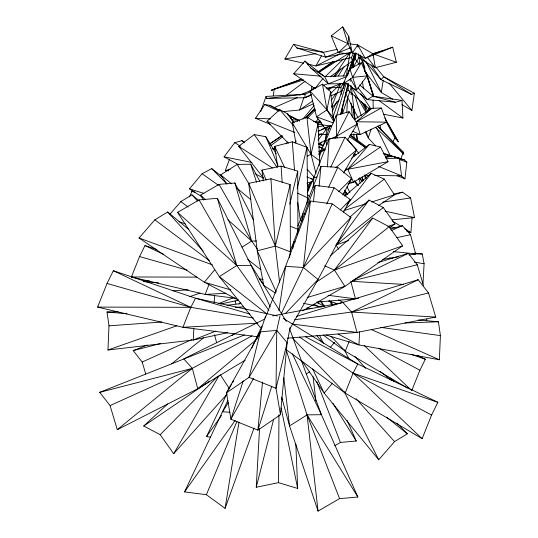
<?xml version="1.0" encoding="UTF-8"?>
<svg xmlns="http://www.w3.org/2000/svg" width="538" height="538" viewBox="0 0 538 538"><rect width="100%" height="100%" fill="white"/><g stroke="black" fill="none" stroke-linecap="round" stroke-linejoin="round"><path stroke-width="0.81" d="M295.833 443.991L297.682 488.443L278.476 482.66L278.973 414.811M280.022 315.705L276.761 330.372L276.021 388.301L280.446 414.704L257.904 430.171L230.93 419.236L226.498 392.827L260.426 331.865L265.543 316.062M280.48 412.209L280.446 414.704L287.124 342.693L290.204 327.158M353.93 156.464L353.977 153.949M345.49 93.108L348.18 90.202L348.409 84.587M227.641 332.719L193.223 340.016L107.963 350.003L108.992 325.833L107.015 312.013L117.909 311.71M426.701 320.809L426.775 319.142M325.961 334.966L358.927 344.905L439.371 359.774L440.4 335.604L438.423 321.791L418.362 319.969M354.152 112.348L354.286 109.853M346.788 112.509L347.595 97.479M348.18 86.625L348.274 84.95M193.855 328.61L193.223 340.016L215.866 331.065M214.144 302.901L214.561 295.362M278.476 482.66L256.256 487.226L259.558 428.678M359.646 331.865L358.927 344.905L338.072 334.011M422.996 283.526L424.092 263.728L422.263 253.997L414.832 253.116M327.42 166.894L329.148 138.596L344.979 137.257L356.781 149.799L343.708 172.92M313.163 187.58L313.842 177.681L329.148 138.596M319.216 165.691L319.585 160.701L318.059 123.585L306.929 117.17L292.295 122.825L295.92 143.081M406.896 231.421L410.884 232.564L412.081 217.957M319.074 186.262L320.951 166.289L337.763 167.365L351.59 178.71L342.814 194.985M262.504 382.061L257.904 430.171L271.798 386.136M354.307 113.229L354.643 109.934M360.204 55.172L359.276 64.311L355.147 59.032L356.203 53.249M281.623 397.044L289.558 425.955L318.072 511.1L339.559 498.625L357.878 497.025L321.408 414.69L289.713 329.101L318.045 279.511L350.931 217.5L332.222 203.835L310.359 201.051L303.398 267.494L281.509 313.116M313.446 202.006L315.187 185.368L334.078 187.775L350.231 199.578L343.621 212.053M308.261 190.143L308.57 187.298L307.05 183.001L312.477 181.467L310.708 182.348L307.958 185.57M358.483 53.746L358.826 57.734L375.363 67.707L396.371 62.28L392.72 47.183L365.228 58.326L356.99 53.84L352.289 53.08L347.965 43.639L348.772 36.396L342.693 26.9L331.253 35.878L338.274 52.663L349.774 54.062L351.886 51.641M397.246 175.751L404.953 178.851L406.822 162.16L404.482 159.954L383.258 153.303M301.757 221.259L302.739 213.895L320.951 166.289M306.747 204.447L307.649 197.89L306.963 147.311L292.322 141.803L274.757 146.356L277.682 167.17M273.264 95.67L274.212 89.093L301.327 79.241M401.926 104.628L411.893 110.498L414.374 93.229L383.809 76.799L375.82 67.062M278.933 310.614L285.591 266.35L310.359 201.051M292.793 248.421L293.795 241.777L315.187 185.368M289.484 257.588L290.379 251.784L290.123 184.568L270.917 178.777L248.697 183.344L257.238 250.809L263.734 285.416L275.389 293.069M297.171 234.104L297.931 229.195L297.709 171.131L281.118 166.128L261.925 170.075L263.297 180.896M346.324 75.959L349.774 54.062M227.89 400.373L184.527 491.907L206.39 494.698L225.092 508.356L239.006 422.054M311.865 86.275L311.199 90.397L299.592 95.091M383.278 80.095L381.281 92.462L392.673 99.174M325.974 129.698L316.593 116.854L310.083 91.063L322.491 84.123L330.695 91.675L326.943 109.853L333.641 121.346M318.059 123.585L311.031 154.359L315.988 173.512M297.184 188.448L306.963 147.311M290.123 184.568L275.315 246.122L279.592 282.504M289.76 204.164L297.709 171.131M340.991 114.211L348.268 84.076M352.202 67.788L355.551 53.941M340.574 114.264L348.234 83.289M352.067 67.801L355.692 53.127M276.761 330.372L249.047 377.36L276.021 388.301L287.124 342.693L276.761 330.372L260.426 331.865L249.047 377.36L226.498 392.827L231.582 384.26M256.256 487.226L273.694 419.136M336.317 116.544L346.176 83.578M350.5 69.099L355.309 53.02M243.196 380.857L230.93 419.236L253.512 378.416M350.783 85.979L351.099 87.553L342.457 113.821L342.121 108.084M343.163 88.763L344.481 84.782M347.656 75.226L354.804 53.733M307.716 190.909L310.433 182.974M319.397 156.807L321.3 151.252M323.204 145.704L329.996 125.872M332.713 117.943L344.394 83.841M347.118 75.912L354.993 52.912M303.963 97.351L299.585 110.028L283.049 111.608M371.22 129.14L368.207 137.856L375.591 145.919M260.748 111.447L266.054 96.43L305.059 94.184L310.426 91.917M400.79 159.201L403.305 152.086L377.75 126.134M225.092 508.356L253.997 428.087M228.663 170.781L225.308 170.64L229.491 159.268M189.524 196.915L192.422 190.143M331.63 106.806L340.541 84.036M257.198 338.637L259.034 333.95M208.959 284.663L205.119 294.421L131.4 276.969L139.557 256.572L144.984 245.563L156.82 249.518M290.143 251.044L293.795 241.777L295.416 241.885M265.16 318.261L285.591 266.35L303.398 267.494L318.045 279.511L285.254 313.694M349.128 341.502L345.282 351.253L407.4 388.073M257.016 336.674L182.933 327.292L97.6 307.09L107.042 283.472L113.33 270.728L195.523 298.207L249.975 314.125M411.738 390.642L419.896 370.238L425.323 359.236L417.051 355.275M286.008 349.539L345.201 393.083L422.128 438.678L431.57 415.06L437.858 402.316L357.783 363.997L305.295 336.701M297.81 226.148L302.739 213.895L305.167 213.868M347.447 140.021L357.36 123.942L349.101 111.689L336.216 115.367L325.793 140.848L318.671 154.393M206.39 494.698L236.942 421.409M307.487 192.322L313.842 177.681L317.111 177.063M258.765 335.705L260.426 331.865M351.099 87.553L356.721 89.819L367.05 75.925L361.287 62.751L349.895 68.972L343.002 84.258L341.146 83.518L327.151 89.005M326.815 203.815L334.078 187.775M332.222 203.835L303.398 267.494L350.931 217.5M251.838 347.999L260.547 328.953M261.838 326.129L260.869 328.247L219.316 276.599L177.574 212.382L199.06 199.907L217.386 198.307L251.159 265.335L270.258 306.956M328.691 187.13L337.763 167.365M343.372 76.06L348.268 65.448M332.228 111.527L336.801 101.635M330.809 167.029L344.979 137.257M210.593 437.145L206.491 436.627L226.908 393.742M352.356 61.023L351.395 57.512L353.627 53.087M349.101 111.689L336.566 136.309L335.033 138.313M321.442 55.905L315.9 65.952L307.736 64.123M367.373 111.42L369.357 107.829M167.708 403.897L143.713 426.015L160.196 434.697L173.673 453.736L219.114 375.531M352.941 67.694L358.826 57.734M344.771 81.642L343.002 84.258L352.679 77.344L361.287 62.751M303.654 63.202L284.871 58.992L293.607 44.257L323.425 52.314L337.299 49.348M232.423 382.827L233.694 380.689M392.901 141.568L394.979 138.064L386.318 121.938M228.347 402.451L222.678 411.778L229.961 412.249M297.198 121.44L298.065 120.061L299.706 120.216M338.261 75.939L344.004 66.793M333.829 76.779L350.352 52.004M270.19 124.265L255.516 118.259L264.743 104.547L269.76 105.327L279.444 110.364L269.76 105.327M341.314 94.392L340.897 87.25L343.21 83.874M206.491 436.627L221.474 415.47M184.527 491.907L235.173 420.413M319.821 144.742L321.764 142.005M316.095 121.642L318.045 118.898M331.213 100.418L336.089 93.572M319.242 122.503L320.204 121.151M335.308 76.369L340.668 68.864M389.465 227.85L394.932 224.003L383.291 207.56L369.048 200.055L336.001 245.019L338.718 249.235M302.632 310.85L344.932 286.364L402.673 245.772L389.196 226.733L372.713 218.051L334.454 270.096L316.344 282.141M238.818 164.823L224.09 156.82L234.743 142.698L241.892 140.653L244.635 142.509M318.032 140.142L327.85 127.224M346.781 205.16L371.173 173.344L384.28 179.087L394.462 194.897L378.51 205.637M323.008 78.42L314.965 88.588L293.735 73.767L304.965 61.09L324.522 76.51L328.436 83.827L347.434 83.699L367.259 99.57L395.491 102.247L402.02 100.445L402.915 118.037L383.641 114.251M286.176 143.801L287.756 141.871M302.894 119.113L314.125 105.535M202.14 196.915L189.504 188.851L202.093 173.713L211.757 168.643L222.302 176.921M214.689 269.76L204.326 282.215L139.039 237.998L154.857 219.82L167.661 211.999L188.798 229.538M330.319 347.434L334.575 342.309M332.464 383.143L324.172 393.11L378.725 459.788L394.536 441.611L407.347 433.789L396.815 423.05M169.927 214.144L180.855 201.589L191.925 194.83L198.354 200.17M348.086 184.009L353.513 182.207L388.059 161.656L380.494 147.002L369.424 144.413L347.81 169.275L344.757 170.526M173.673 453.736L227.097 394.078M318.301 122.543L320.002 120.707M331.879 107.849L339.229 99.886M305.981 117.829L314.427 108.703M340.399 209.921L350.231 199.578M307.447 118.212L315.598 109.839M294.595 142.745L296.27 141.023M160.196 434.697L217.608 376.459M338.503 191.77L351.59 178.71M314.185 87.486L311.199 90.397L314.602 87.97M325.51 76.423L343.399 58.951M305.275 118.158L314.891 108.797M330.366 93.733L340.944 83.437M342.693 26.9L347.965 43.639L338.274 52.663L350.715 47.748M288.355 143.222L266.996 121.279L279.686 109.638L287.749 113.942L294.279 122.516M238.919 304.091L240.795 302.417M349.801 217.218L369.048 200.055M330.319 255.846L372.713 218.051M371.785 108.333L356.364 121.783L360.225 134.547L386.694 122.126L381.348 107.983L371.785 108.333L354.515 119.49M344.676 196.135L371.173 173.344M329.794 127.849L326.606 130.566L325.322 140.337L318.846 143.673M335.806 167.648L356.781 149.799M232.039 335.665L234.602 333.513M256.061 339.828L197.769 388.739L117.284 429.687L110.082 405.578L99.718 392.343L244.487 334.959M171.736 363.802L203.505 337.851M117.284 429.687L192.328 368.362L252.107 335.773M383.291 207.56L336.001 245.019L348.57 240.533M389.196 226.733L334.454 270.096L324.71 265.826M319.639 152.274L322.82 149.779L324.992 148.871M351.717 158.199L369.424 144.413M344.878 209.094L384.28 179.087M286.391 95.32L305.059 81.258M263.519 178.051L238.69 146.316L254.266 134.581L265.806 136.726L276.155 153.68M318.18 136.08L321.522 133.565M270.701 145.61L282.82 136.746M330.245 76.806L355.147 59.032M312.565 100.989L299.585 110.028L313.748 103.659M328.274 90.041L332.37 87.19M318.456 72.274L334.3 61.258M380.494 147.002L347.81 169.275L345.51 169.06M143.713 426.015L209.558 381.166M317.85 71.944L332.968 61.715M269.726 143.834L281.387 135.932M269.787 143.902L282.215 135.63M318.583 72.623L350.729 52.065M226.787 183.794L220.667 174.85L237.191 164.399L250.728 164.218L259.793 181.259M242.039 247.15L251.656 241.071L256.613 241.004M306.156 374.004L309.592 371.825M319.888 152.631L322.551 150.97M245.22 360.191L197.769 388.739L192.328 368.362L183.72 358.866L264.118 319.39M357.36 123.942L336.566 136.309L325.793 140.848L326.949 144.628M392.72 47.183L372.982 53.78L365.228 58.326L357.709 44.977L349.592 43.86M203.68 200.075L200.486 195.159L219.04 184.386L234.871 183.001L253.573 220.116M334.697 445.74L340.406 442.424L356.237 441.039L347.091 420.393M381.348 107.983L356.364 121.783L386.694 122.126M339.794 53.968L315.9 65.952L351.395 57.512M311.596 94.379L304.905 97.728L266.559 98.441L266.054 96.43M353.762 279.807L408.322 253.331L417.273 264.763L423.493 285.584M287.319 338.194L356.997 332.423L435.733 317.064L428.53 292.954L418.174 279.72L351.549 312.053L294.548 319.747M307.259 156.154L311.031 154.359L319.585 160.701L319.976 163.088M329.054 126.262L330.514 125.576M147.278 345.019L133.229 350.615L142.18 362.047L191.837 339.579M110.082 405.578L192.328 368.362L99.718 392.343M330.937 95.932L342.545 90.714M318.052 131.043L319.585 130.357M321.119 129.671L328.005 126.585M391.711 230.378L402.377 225.704L410.501 234.676L415.639 253.902L409.088 255.005M273.681 107.829L297.406 97.513M318.133 131.406L331.119 125.744M303.762 79.839L271.327 90.297L274.212 89.093M360.043 55.347L380.965 79.611L411.489 94.432L414.374 93.229M346.506 76.665L328.436 83.827L310.567 67.808L304.965 61.09M218.663 303.573L233.418 297.743M311.038 95.32L304.905 97.728L305.059 94.184L266.559 98.441M338.906 52.105L325.584 57.156L296.976 47.996L293.607 44.257M323.419 85.387L328.792 83.343M271.327 90.297L301.946 79.059M387.858 226.525L394.932 224.003M402.673 245.772L334.454 270.096L344.932 286.364L307.144 297.494M189.84 296.646L200.049 293.062M107.963 350.003L176.915 325.772M343.789 210.634L365.961 203.747M371.502 202.026L402.585 192.187L410.588 197.964L414.549 217.621L392.236 219.793M377.837 262.584L408.322 253.331M418.174 279.72L296.445 316.371M348.772 36.396L352.289 53.08L357.709 44.977L372.982 53.78L383.702 50.559M390.306 229.033L402.377 225.704M225.308 170.64L230.163 169.389M133.229 350.615L160.707 343.5M352.397 280.856L417.273 264.763M428.53 292.954L351.549 312.053L342.948 302.551L272.658 315.887M272.833 149.793L275.268 149.201M396.694 237.715L410.501 234.676M220.493 304.037L238.327 300.258M393.628 194.016L402.585 192.187M317.857 126.928L323.54 125.791M272.154 148.562L275.409 147.91M358.752 298.213L355.477 298.852L317.635 301.993M351.913 52.193L325.584 57.156L323.425 52.314L296.976 47.996M388.059 161.656L347.81 169.275L353.513 182.207L349.391 182.126M273.445 148.865L275.093 148.562M284.871 58.992L316.041 53.598M382.881 259.403L398.443 256.794M328.321 126.612L331.475 126.121L317.487 124.251M318.698 151.36L324.905 150.411L322.82 149.779M382.686 202.133L410.588 197.964M226.955 305.308L240.916 303.56M385.766 157.062L392.41 156.376L399.304 158.145L401.57 175.845L374.744 175.462M349.895 68.972L352.679 77.344L367.05 75.925M385.733 156.988L392.41 156.376M173.081 290.85L188.166 289.76M108.992 325.833L161.716 322.013M225.886 293.277L205.119 294.421L236.565 298.402M257.184 323.197L182.933 327.292L190.808 307.312L195.523 298.207L277.265 315.954M235.247 307.346L243.633 306.895M326.203 88.01L340.897 87.25M385.921 158.636L399.304 158.145M405.074 322.955L438.423 321.791M347.097 75.818L324.522 76.51L310.567 67.808M143.727 281.105L149.598 280.944M350.695 134.688L360.225 134.547L352.551 131.198M131.4 276.969L196.821 277.124M97.6 307.09L190.808 307.312L253.344 318.005M413.07 253.909L422.263 253.997M364.69 175.314L369.714 175.388M318.725 147.284L321.22 147.385M315.786 122.718L321.603 122.953M255.516 118.259L270.533 118.898M292.228 119.813L298.065 120.061L299.505 120.889M318.429 134.063L327.709 134.581M351.61 281.307L403.433 284.394M435.733 317.064L351.549 312.053L356.997 332.423L292.168 324.031M143.68 281.589L158.602 282.894M107.015 312.013L126.981 313.762M293.735 73.767L321.193 76.214M313.62 121.514L320.984 122.207M393.332 251.589L415.639 253.902M306.983 307.992L311.939 308.624M328.072 295.308L355.477 298.852L350.769 281.26M380.763 327.386L440.4 335.604M402.02 100.445L373.042 96.188L359.626 84.903M389.384 257.971L392.686 258.522M414.173 262.087L424.092 263.728M191.589 191.501L194.891 192.113M224.09 156.82L251.972 162.469M303.398 303.311L321.428 307.003M259.081 278.65L263.129 279.531M385.087 211.152L414.549 217.621M395.491 102.247L373.042 96.188L367.259 99.57L358.012 87.667M139.557 256.572L186.989 270.069M107.042 283.472L190.808 307.312L113.33 270.728M390.938 226.848L394.926 227.991M230.829 289.915L204.326 282.215L238.294 300.049M383.648 153.646L404.482 159.954M328.637 301.038L337.346 303.667M189.504 188.851L203.902 193.431M411.146 354.347L425.323 359.236M437.858 402.316L353.069 373.103L299.478 337.07M384.038 154.13L391.893 156.894M399.754 159.665L406.822 162.16M372.982 53.78L396.371 62.28M333.372 122.946L316.593 116.854L326.943 109.853L322.491 84.123M318.63 144.265L323.257 145.959M178.986 221.602L185.274 223.902M139.039 237.998L212.584 264.925M290.271 226.316L297.931 229.195L298.045 231.676M281.354 398.914L282.86 399.478M306.862 176.962L313.614 179.571M311.119 178.771L312.659 179.376M266.996 121.279L294.885 132.482M378.544 166.437L401.57 175.845M344.118 192.362L347.951 193.962M344.112 192.268L347.945 193.888M371.496 329.619L439.371 359.774M331.253 35.878L347.965 43.639M264.743 104.547L279.135 111.245M288.98 115.831L298.065 120.061L287.642 114.634M144.984 245.563L163.787 254.44M318.96 143.411L323.419 145.529M343.513 193.552L346.512 194.971M297.655 193.155L307.649 197.89L307.958 202.032M313.943 304.178L319.128 306.875M338.53 299.915L343.742 302.638M288.307 115.098L299.437 120.963M378.618 348.18L419.896 370.238M431.57 415.06L353.069 373.103L357.783 363.997L283.149 318.335M255.019 173.626L263.116 178.031M319.108 146.484L325.308 149.873M234.743 142.698L240.486 146.188M316.808 302.06L323.963 306.438M392.585 221.138L401.032 226.411M404.549 228.61L410.884 232.564M411.489 94.432L383.809 76.799L380.965 79.611L371.2 65.064M238.69 146.316L272.423 168.004M349.397 136.585L365.477 147.634M202.093 173.713L218.428 185.287M379.021 100.559L402.915 118.037M323.042 334.892L345.282 351.253L330.89 336.223M350.325 134.944L366.425 146.881M180.855 201.589L188.179 207.076M154.857 219.82L209.228 260.6M349.882 135.26L365.51 147.526M247.722 259.417L260.883 269.76M266.68 313.815L219.316 276.599L236.814 265.53L251.159 265.335L286.411 321.462M354.192 153.33L356.143 154.883M241.892 140.653L244.487 142.731M380.057 371.267L391.792 380.675M386.54 417.125L407.347 433.789M220.667 174.85L231.569 183.801M236.7 188.018L250.809 199.605M401.113 175.637L404.953 178.851M348.18 90.202L370.131 109.503M200.486 195.159L205.476 199.638M227.944 219.793L251.656 241.071L257.473 249.215M177.574 212.382L236.814 265.53L268.933 310.507M375.349 127.271L403.816 154.097L403.305 152.086M364.26 345.557L411.126 390.063M422.128 438.678L353.069 373.103L345.201 393.083L292.894 338.476M211.757 168.643L227.029 184.083M390.776 378.066L394.287 381.644M307.359 194.42L309.545 196.666M317.447 302.665L318.597 303.869M377.669 126.248L403.816 154.097M191.925 194.83L197.56 201.044M167.661 211.999L203.182 251.118M394.979 138.064L398.349 141.803L384.791 117.983M310.083 91.063L326.943 109.853L333.083 117.338L334.34 120.243M355.026 356.486L365.618 368.301M356.075 398.692L394.536 441.611M307.151 169.262L314.232 177.21M279.686 109.638L293.203 125.28M354.347 181.03L358.079 185.442M389.108 83.161L411.893 110.498M320.749 301.583L324.488 306.115M316.808 335.591L322.645 342.679M358.779 46.275L357.709 44.977L358.066 47.203M347.4 139.053L358.859 153.303M354.535 180.728L358.194 185.267M259.592 279.289L263.694 284.38M354.717 181.575L357.81 185.489M364.381 70.841L381.281 92.462L365.813 61.298M358.718 46.275L357.709 44.977L358.14 46.544M367.293 57.317L375.363 67.707L373.116 54.6M359.754 177.89L362.316 181.205M344.454 190.149L347.434 194.171M361.287 177.311L363.722 180.674M254.266 134.581L276.767 166.988M302.033 361.085L324.172 393.11L312.692 368.967M360.749 93.639L370.897 108.763M359.545 178.024L361.852 181.501M287.749 113.942L293.667 122.893M220.392 374.757L229.558 388.994M329.451 300.769L332.134 304.965M332.975 403.439L356.237 441.039M357.878 497.025L307.064 414.885L285.954 349.29M237.191 164.399L248.879 183.687M292.295 122.825L311.031 154.359L306.929 117.17M385.437 119.725L398.349 141.803M219.04 184.386L251.656 241.071L234.871 183.001M199.06 199.907L236.814 265.53L217.386 198.307M350.776 85.798L366.21 112.765M350.359 78.575L356.721 89.819L352.679 77.344M363.796 103.659L367.757 110.996M337.333 137.735L336.566 136.309L336.216 115.367M345.82 93.753L358.073 117.889M365.208 131.938L368.207 137.856L366.217 131.487M344.36 349.794L348.9 358.765M344.307 391.745L378.725 459.788M361.704 101.776L366.876 112.18M376.667 128.037L390.454 155.912M346.956 186.659L349.888 192.658M292.295 353.708L321.408 414.69L307.064 414.885L289.558 425.955L283.829 377.763M319.585 335.423L323.533 343.728M274.757 146.356L284.615 167.533M276.236 291.899L257.238 250.809L275.315 246.122L290.379 251.784L290.493 254.245M331.28 301.623L332.598 304.696M265.806 136.726L278.018 165.543M261.925 170.075L266.135 180.001M248.697 183.344L275.315 246.122L270.917 178.777M316.869 381.758L340.406 442.424M339.559 498.625L307.064 414.885L318.072 511.1M321.495 301.468L322.565 304.629M360.016 55.004L373.681 96.241M250.728 164.218L256.565 182.328M358.718 178.428L360.245 183.209M362.478 60.148L364.986 68.131M366.486 72.919L374.011 96.874M354.999 95.67L361.227 115.569M366.149 72.899L373.385 96.827M142.18 362.047L145.771 374.065M334.219 121.191L333.083 117.338L330.695 91.675M364.428 174.924L365.584 178.932M349.882 79.725L350.332 81.305M352.975 63.262L353.796 66.248M364.186 104.116L364.838 106.504M214.507 334.703L216.646 342.699M365.295 175.449L366.109 178.703M235.146 300.856L235.873 303.983M379.989 125.193L381.092 130.068M362.148 176.908L362.841 180.143M281.118 407.918L297.682 488.443M297.722 202.436L300.453 220.681M351.058 93.161L351.274 94.816M352.8 106.41L354.549 119.665M356.512 134.574L357.272 140.371M362.471 81.399L363.446 88.851M365.504 104.574L366.042 108.716M313.103 376.741L315.86 400.844M351.274 86.087L355.067 119.685M356.748 134.581L357.4 140.378M351.106 103.155L352.316 117.271M353.735 133.868L354.085 138.017M292.322 141.803L294.501 170.048M331.26 303.129L331.428 305.631M281.118 166.128L282.201 182.752M373.083 100.189L373.164 108.199"/></g></svg>
